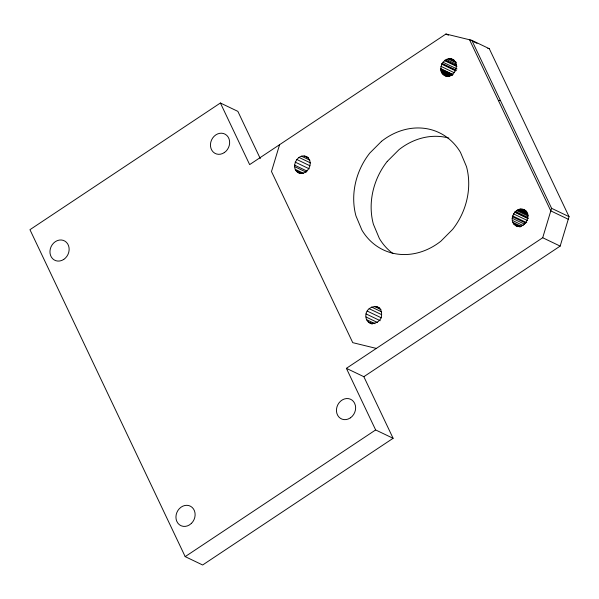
<?xml version="1.0" encoding="UTF-8"?>
<svg xmlns="http://www.w3.org/2000/svg" width="599" height="599" viewBox="0 0 599 599"><rect width="100%" height="100%" fill="white"/><g stroke="black" fill="none" stroke-linecap="round" stroke-linejoin="round"><path stroke-width="0.9" d="M365.929 316.953C364.222 306.022 382.087 301.649 381.608 314.587C382.102 323.887 366.76 327.436 365.929 316.953L377.565 322.532M447.004 76.477C433.886 73.46 444.091 52.45 454.461 60.454M518.038 226.677C505.429 223.135 515.791 202.844 526.027 210.878M300.451 173.56C288.059 170.258 297.8 150.117 308.043 157.559M279.591 144.681L271.489 171.524L352.751 342.658L376.329 348.416M542.701 237.736L551.589 208.31L471.825 40.32L445.963 34.008L249.648 164.605L220.395 102.998L29.95 229.694L185.188 556.628L202.649 564.992L393.101 438.296L363.848 376.696L346.387 368.333L542.701 237.736L560.162 246.099L569.05 216.673L489.286 48.684L471.825 40.32M515.544 225.486C524.297 230.181 532.773 215.475 524.357 210.084L522.815 209.448M387.268 161.408L399.016 149.645A64.924 55.67 -64.4 0 1 448.823 138.092M363.848 376.696L560.162 246.099M185.188 556.628L375.64 429.94L393.101 438.296M498.48 100.692L500.315 100.325M451.736 59.121C461.642 63.097 453.982 79.532 444.728 75.429M487.766 48.317L489.286 48.684M297.958 172.362C307.482 177.521 315.583 160.48 305.55 156.369M471.211 40.56L469.549 39.766L550.81 210.9L568.271 219.264M472.873 41.361L477.029 43.353M445.963 34.008L448.456 35.206M451.294 59.054L454.619 60.649M450.441 58.799L454.596 60.791M449.527 58.807L455.352 61.6M449.085 58.747L455.734 61.929M448.808 58.814L456.296 62.401M448.396 58.814L455.884 62.401M446.367 59.421L456.341 64.198M445.087 60.125L456.723 65.703M444.862 60.334L456.505 65.905M444.48 60.566L456.955 66.534M442.878 62.176L457.007 68.945M442.01 63.449L456.146 70.218M441.897 63.741L456.034 70.51M441.65 64.138L455.787 70.907M440.901 66.332L454.207 72.696M440.669 68.593L453.144 74.561M440.729 69.027L452.372 74.605M440.714 69.334L452.35 74.905M440.842 69.798L452.477 75.377M440.976 70.772L450.95 75.549M441.343 71.64L449.654 75.624M441.47 72.105L449.782 76.088M441.628 72.329L449.946 76.313M441.792 72.726L449.28 76.305M443.073 74.313L447.236 76.305M445.791 75.744L447.453 76.545M551.589 208.31L569.05 216.673M522.538 209.328L525.862 210.923M520.995 209.193L526.813 211.979M520.486 209.118L527.135 212.301M519.116 209.328L527.427 213.304M518.689 209.515L527.831 213.895M518.502 209.553L527.644 213.933M517.618 209.994L528.43 215.168M516.488 210.496L528.131 216.074M515.312 211.425L527.786 217.4M514.87 211.971L528.168 218.343M514.721 212.173L528.026 218.538M513.41 213.821L527.547 220.589M512.609 215.932L526.746 222.701M512.302 216.703L525.608 223.068M512.085 218.208L524.559 224.183M512.325 220.38L523.137 225.553M512.976 222.409L521.287 226.385M513.575 223.667L520.224 226.856M514.099 224.116L519.925 226.901M220.395 102.998L237.855 111.362L260.295 158.623M304.255 156.054L308.41 158.039M301.529 156.204L309.84 160.188M298.901 157.372L310.537 162.95M296.685 159.424L309.99 165.796M295.157 162.097L309.294 168.866M294.498 165.084L306.973 171.059M294.528 166.582L306.164 172.16M295.277 169.352L303.596 173.336M295.988 170.55L301.806 173.336M376.951 306.74L379.818 308.103M374.3 306.366L380.949 309.556M371.582 307.04L381.556 311.817M369.126 308.672L381.6 314.647M367.224 311.076L381.361 317.844M366.116 313.951L380.253 320.72M366.685 319.724L374.996 323.707M368.288 321.933L372.451 323.924M369.358 322.734L371.852 323.932M346.387 368.333L375.64 429.94M392.974 253.579A64.924 55.67 -64.4 0 1 379.369 238.484L373.387 224.221A64.924 55.67 -64.4 0 1 387.246 161.393M381.556 141.282L369.808 153.044A64.924 55.67 -64.4 0 0 355.941 215.865L361.916 230.113A64.924 55.67 -64.4 0 0 440.871 241.195L452.589 229.424A64.924 55.67 -64.4 0 0 466.486 166.619L460.474 152.356A64.924 55.67 -64.4 0 0 381.563 141.289M191.485 523.316L189.329 525.001A10.834 9.292 -64.4 0 1 178 523.354L176.72 521.175A10.834 9.292 -64.4 0 1 180.988 507.226A10.834 9.292 -64.4 0 1 193.559 509.06A10.834 9.292 -64.4 0 1 191.485 523.316M350.46 417.825L348.101 419.068A10.834 9.292 -64.4 0 1 336.885 413.437A10.834 9.292 -64.4 0 1 342.381 399.877A10.834 9.292 -64.4 0 1 354.563 403.149L355.417 405.605A10.834 9.292 -64.4 0 1 350.46 417.825M63.764 259.404A10.834 9.292 -64.4 0 0 64.909 241.127A10.834 9.292 -64.4 0 0 49.972 251.071A10.834 9.292 -64.4 0 0 63.764 259.404M224.266 152.633A10.834 9.292 -64.4 0 0 225.411 134.356A10.834 9.292 -64.4 0 0 210.474 144.292A10.834 9.292 -64.4 0 0 224.266 152.633"/></g></svg>
